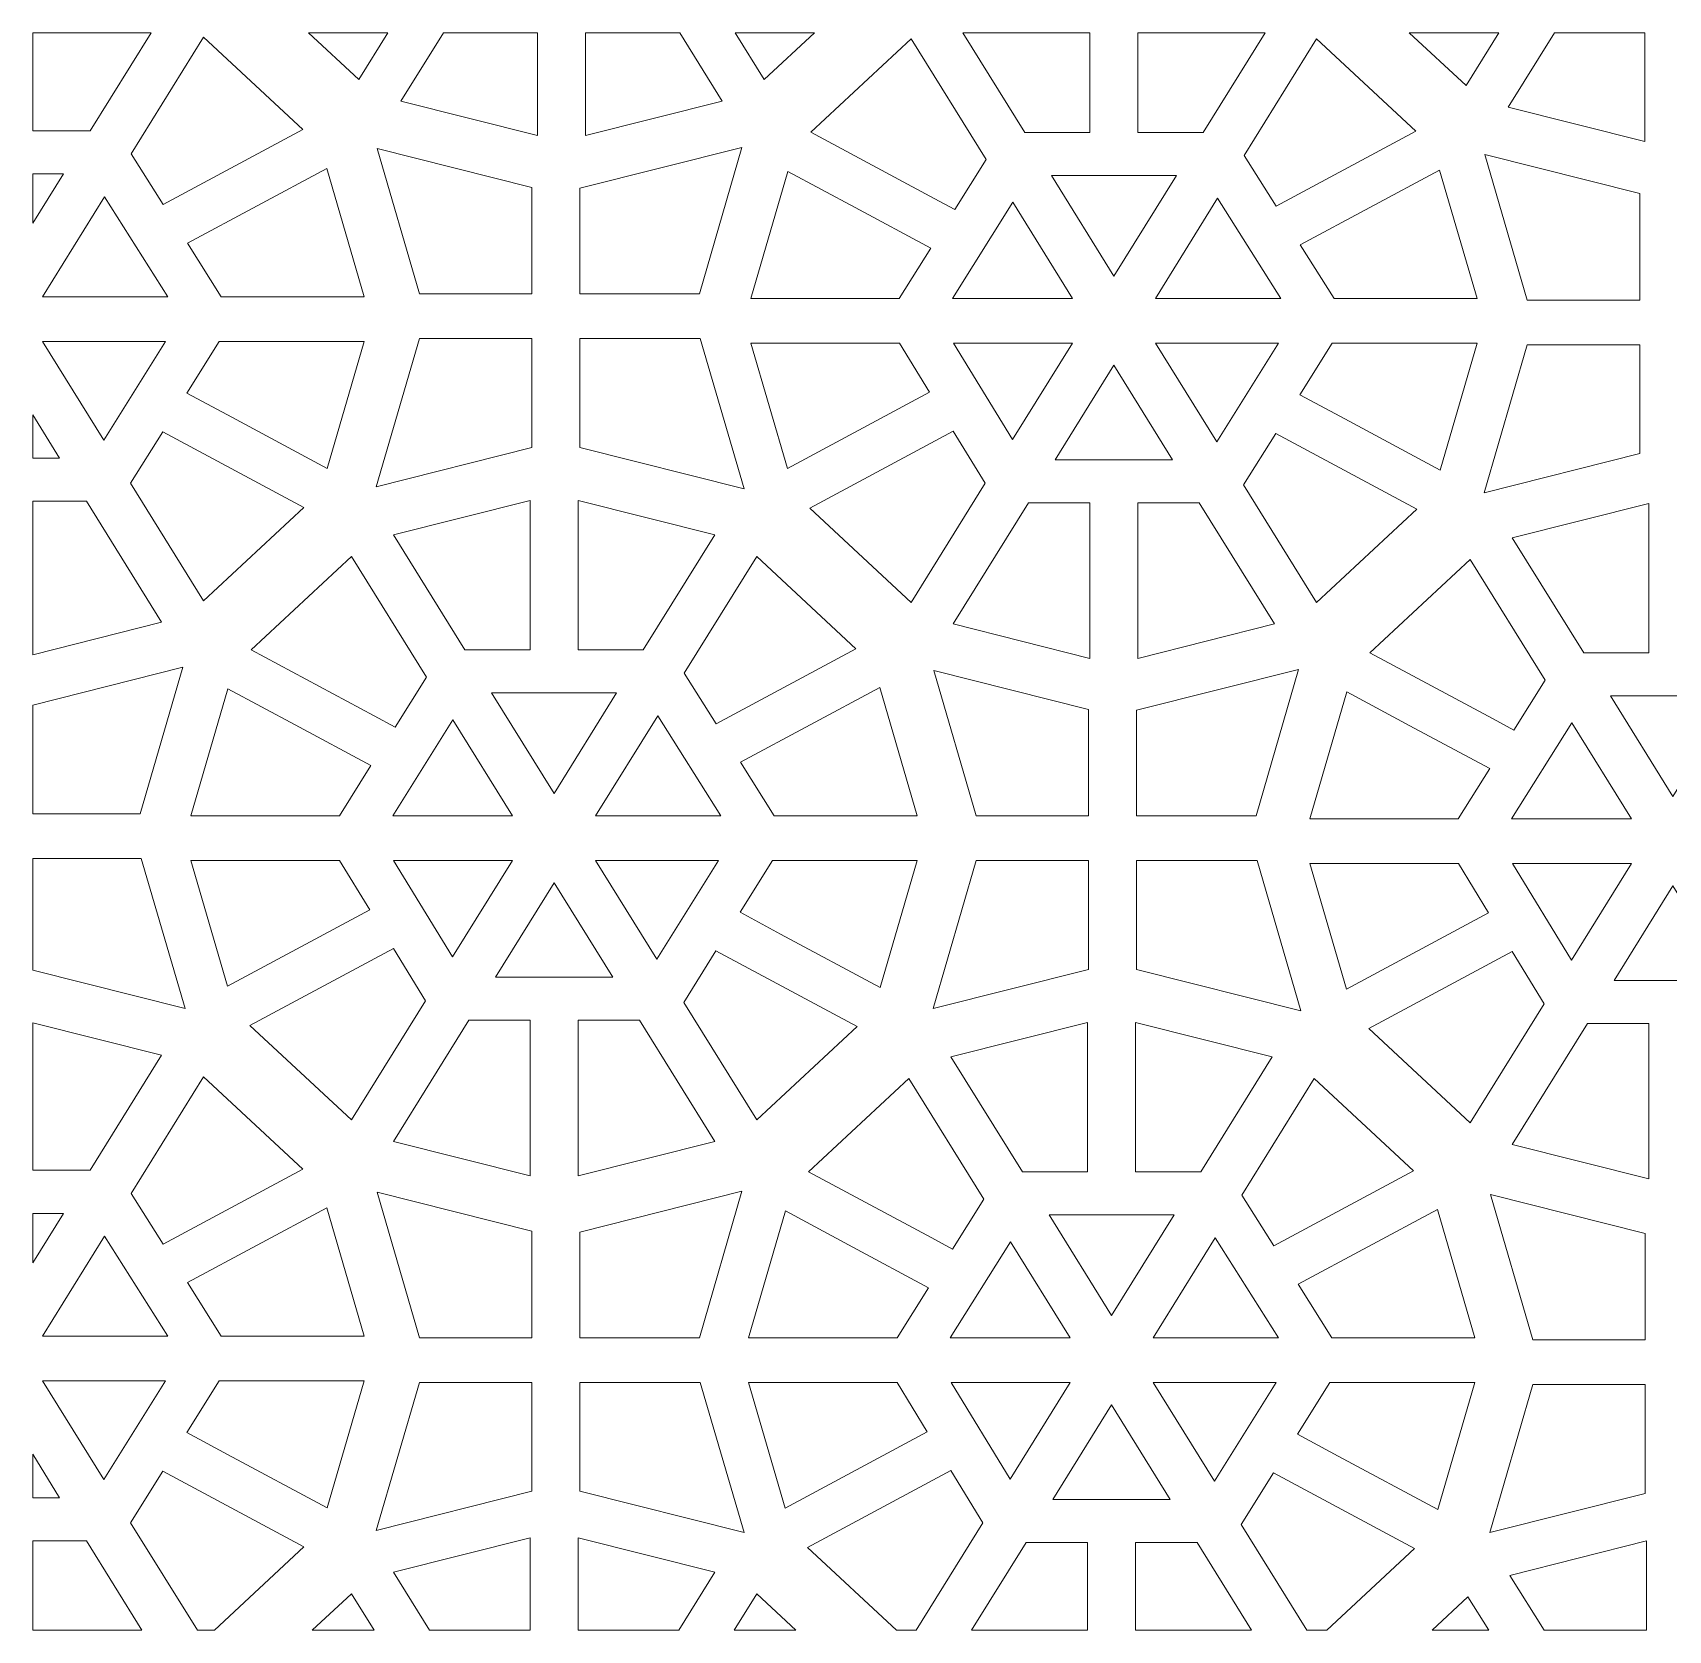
# Model space of a CAD drawing. Header units: millimetres. Extents: x -1200 to 1200, y -590 to 590.
# Drawn here: x -1200 to 8, y -590 to 590 of the extents above; entities that cross this region are included whole.
import ezdxf

# ---------------------------------------------------------------- set-up
doc = ezdxf.new("R2010")
doc.units = ezdxf.units.MM
doc.header["$MEASUREMENT"] = 0
doc.layers.add('Layer 1', color=7, linetype='Continuous')

msp = doc.modelspace()

# ---------------------------------------------------------------- linework, layer by layer
at = {"layer": 'Layer 1', "color": 250, "lineweight": 20}
for points, knots in [([(-1112.6295, 589.9734), (-1112.6295, 589.9734), (-1157.6166, 517.5175), (-1157.6166, 517.5175), (-1157.6166, 517.5175), (-1200.05, 517.5175), (-1200.05, 517.5175), (-1200.05, 517.5175), (-1200.05, 589.9734), (-1200.05, 589.9734), (-1200.05, 589.9734), (-1112.6295, 589.9734), (-1112.6295, 589.9734)], [0, 0, 0, 0, 0.25, 0.25, 0.25, 0.5, 0.5, 0.5, 0.75, 0.75, 0.75, 1, 1, 1, 1]), ([(-1073.8406, 586.5601), (-1073.8406, 586.5601), (-1000.5285, 518.3793), (-1000.5285, 518.3793), (-1000.5285, 518.3793), (-1103.753, 462.9655), (-1103.753, 462.9655), (-1103.753, 462.9655), (-1127.3458, 500.3867), (-1127.3458, 500.3867), (-1127.3458, 500.3867), (-1073.8406, 586.5601), (-1073.8406, 586.5601)], [0, 0, 0, 0, 0.25, 0.25, 0.25, 0.5, 0.5, 0.5, 0.75, 0.75, 0.75, 1, 1, 1, 1]), ([(-959.1499, 555.3451), (-959.1499, 555.3451), (-996.3745, 589.9734), (-996.3745, 589.9734), (-996.3745, 589.9734), (-937.6473, 589.9734), (-937.6473, 589.9734), (-937.6473, 589.9734), (-959.1499, 555.3451), (-959.1499, 555.3451)], [0, 0, 0, 0, 0.333333333, 0.333333333, 0.333333333, 0.666666667, 0.666666667, 0.666666667, 1, 1, 1, 1]), ([(-827.1926, 514.0767), (-827.1926, 514.0767), (-928.1068, 539.4581), (-928.1068, 539.4581), (-928.1068, 539.4581), (-896.7419, 589.9734), (-896.7419, 589.9734), (-896.7419, 589.9734), (-827.1926, 589.9734), (-827.1926, 589.9734), (-827.1926, 589.9734), (-827.1926, 514.0767), (-827.1926, 514.0767)], [0, 0, 0, 0, 0.25, 0.25, 0.25, 0.5, 0.5, 0.5, 0.75, 0.75, 0.75, 1, 1, 1, 1]), ([(-690.8547, 539.4642), (-690.8547, 539.4642), (-791.7657, 514.0767), (-791.7657, 514.0767), (-791.7657, 514.0767), (-791.7657, 589.9734), (-791.7657, 589.9734), (-791.7657, 589.9734), (-722.2164, 589.9734), (-722.2164, 589.9734), (-722.2164, 589.9734), (-690.8547, 539.4642), (-690.8547, 539.4642)], [0, 0, 0, 0, 0.25, 0.25, 0.25, 0.5, 0.5, 0.5, 0.75, 0.75, 0.75, 1, 1, 1, 1]), ([(-622.5969, 589.9734), (-622.5969, 589.9734), (-659.815, 555.3574), (-659.815, 555.3574), (-659.815, 555.3574), (-681.3077, 589.9734), (-681.3077, 589.9734), (-681.3077, 589.9734), (-622.5969, 589.9734), (-622.5969, 589.9734)], [0, 0, 0, 0, 0.333333333, 0.333333333, 0.333333333, 0.666666667, 0.666666667, 0.666666667, 1, 1, 1, 1]), ([(-625.2851, 516.3991), (-625.2851, 516.3991), (-551.1613, 585.3378), (-551.1613, 585.3378), (-551.1613, 585.3378), (-495.8387, 496.237), (-495.8387, 496.237), (-495.8387, 496.237), (-518.9483, 459.3138), (-518.9483, 459.3138), (-518.9483, 459.3138), (-534.2956, 467.5523), (-534.2956, 467.5523), (-534.2956, 467.5523), (-625.2851, 516.3991), (-625.2851, 516.3991)], [0, 0, 0, 0, 0.2, 0.2, 0.2, 0.4, 0.4, 0.4, 0.6, 0.6, 0.6, 0.8, 0.8, 0.8, 1, 1, 1, 1]), ([(-419.2106, 589.9734), (-419.2106, 589.9734), (-419.2106, 516.2952), (-419.2106, 516.2952), (-419.2106, 516.2952), (-467.3853, 516.2952), (-467.3853, 516.2952), (-467.3853, 516.2952), (-513.1315, 589.9734), (-513.1315, 589.9734), (-513.1315, 589.9734), (-419.2106, 589.9734), (-419.2106, 589.9734)], [0, 0, 0, 0, 0.25, 0.25, 0.25, 0.5, 0.5, 0.5, 0.75, 0.75, 0.75, 1, 1, 1, 1]), ([(-289.8627, 589.9734), (-289.8627, 589.9734), (-335.6089, 516.2952), (-335.6089, 516.2952), (-335.6089, 516.2952), (-383.7836, 516.2952), (-383.7836, 516.2952), (-383.7836, 516.2952), (-383.7836, 589.9734), (-383.7836, 589.9734), (-383.7836, 589.9734), (-289.8627, 589.9734), (-289.8627, 589.9734)], [0, 0, 0, 0, 0.25, 0.25, 0.25, 0.5, 0.5, 0.5, 0.75, 0.75, 0.75, 1, 1, 1, 1]), ([(-251.8329, 585.3378), (-251.8329, 585.3378), (-178.5208, 517.1569), (-178.5208, 517.1569), (-178.5208, 517.1569), (-281.7453, 461.7432), (-281.7453, 461.7432), (-281.7453, 461.7432), (-305.3382, 499.1644), (-305.3382, 499.1644), (-305.3382, 499.1644), (-251.8329, 585.3378), (-251.8329, 585.3378)], [0, 0, 0, 0, 0.25, 0.25, 0.25, 0.5, 0.5, 0.5, 0.75, 0.75, 0.75, 1, 1, 1, 1]), ([(-141.3718, 550.8959), (-141.3718, 550.8959), (-183.378, 589.9734), (-183.378, 589.9734), (-183.378, 589.9734), (-117.1085, 589.9734), (-117.1085, 589.9734), (-117.1085, 589.9734), (-141.3718, 550.8959), (-141.3718, 550.8959)], [0, 0, 0, 0, 0.333333333, 0.333333333, 0.333333333, 0.666666667, 0.666666667, 0.666666667, 1, 1, 1, 1]), ([(-9.4144, 509.6275), (-9.4144, 509.6275), (-110.3287, 535.0089), (-110.3287, 535.0089), (-110.3287, 535.0089), (-76.1999, 589.9734), (-76.1999, 589.9734), (-76.1999, 589.9734), (-9.4144, 589.9734), (-9.4144, 589.9734), (-9.4144, 589.9734), (-9.4144, 509.6275), (-9.4144, 509.6275)], [0, 0, 0, 0, 0.25, 0.25, 0.25, 0.5, 0.5, 0.5, 0.75, 0.75, 0.75, 1, 1, 1, 1]), ([(-831.3564, 396.9971), (-831.3564, 396.9971), (-831.3564, 475.6807), (-831.3564, 475.6807), (-831.3564, 475.6807), (-945.6922, 504.4357), (-945.6922, 504.4357), (-945.6922, 504.4357), (-914.4192, 396.9971), (-914.4192, 396.9971), (-914.4192, 396.9971), (-831.3564, 396.9971), (-831.3564, 396.9971)], [0, 0, 0, 0, 0.25, 0.25, 0.25, 0.5, 0.5, 0.5, 0.75, 0.75, 0.75, 1, 1, 1, 1]), ([(-707.694, 396.9971), (-707.694, 396.9971), (-676.2106, 505.1752), (-676.2106, 505.1752), (-676.2106, 505.1752), (-795.9294, 475.0634), (-795.9294, 475.0634), (-795.9294, 475.0634), (-795.9294, 396.9971), (-795.9294, 396.9971), (-795.9294, 396.9971), (-707.694, 396.9971), (-707.694, 396.9971)], [0, 0, 0, 0, 0.25, 0.25, 0.25, 0.5, 0.5, 0.5, 0.75, 0.75, 0.75, 1, 1, 1, 1]), ([(-13.1708, 392.4929), (-13.1708, 392.4929), (-13.1708, 471.1764), (-13.1708, 471.1764), (-13.1708, 471.1764), (-127.5066, 499.9314), (-127.5066, 499.9314), (-127.5066, 499.9314), (-96.2335, 392.4929), (-96.2335, 392.4929), (-96.2335, 392.4929), (-13.1708, 392.4929), (-13.1708, 392.4929)], [0, 0, 0, 0, 0.25, 0.25, 0.25, 0.5, 0.5, 0.5, 0.75, 0.75, 0.75, 1, 1, 1, 1]), ([(-1177.3445, 485.7465), (-1177.3445, 485.7465), (-1200.05, 485.7465), (-1200.05, 485.7465), (-1200.05, 485.7465), (-1200.05, 449.1778), (-1200.05, 449.1778), (-1200.05, 449.1778), (-1177.3445, 485.7465), (-1177.3445, 485.7465)], [0, 0, 0, 0, 0.333333333, 0.333333333, 0.333333333, 0.666666667, 0.666666667, 0.666666667, 1, 1, 1, 1]), ([(-982.9267, 489.7893), (-982.9267, 489.7893), (-955.3245, 394.9344), (-955.3245, 394.9344), (-955.3245, 394.9344), (-1060.8595, 394.9344), (-1060.8595, 394.9344), (-1060.8595, 394.9344), (-1085.8325, 434.5467), (-1085.8325, 434.5467), (-1085.8325, 434.5467), (-982.9267, 489.7893), (-982.9267, 489.7893)], [0, 0, 0, 0, 0.25, 0.25, 0.25, 0.5, 0.5, 0.5, 0.75, 0.75, 0.75, 1, 1, 1, 1]), ([(-669.6773, 393.7121), (-669.6773, 393.7121), (-642.3742, 487.5371), (-642.3742, 487.5371), (-642.3742, 487.5371), (-592.6943, 460.8662), (-592.6943, 460.8662), (-592.6943, 460.8662), (-536.767, 430.84), (-536.767, 430.84), (-536.767, 430.84), (-560.0016, 393.7121), (-560.0016, 393.7121), (-560.0016, 393.7121), (-669.6773, 393.7121), (-669.6773, 393.7121)], [0, 0, 0, 0, 0.2, 0.2, 0.2, 0.4, 0.4, 0.4, 0.6, 0.6, 0.6, 0.8, 0.8, 0.8, 1, 1, 1, 1]), ([(-355.3368, 484.5241), (-355.3368, 484.5241), (-447.6573, 484.5241), (-447.6573, 484.5241), (-447.6573, 484.5241), (-401.4971, 410.1829), (-401.4971, 410.1829), (-401.4971, 410.1829), (-355.3368, 484.5241), (-355.3368, 484.5241)], [0, 0, 0, 0, 0.333333333, 0.333333333, 0.333333333, 0.666666667, 0.666666667, 0.666666667, 1, 1, 1, 1]), ([(-160.919, 488.567), (-160.919, 488.567), (-133.3168, 393.7121), (-133.3168, 393.7121), (-133.3168, 393.7121), (-238.8518, 393.7121), (-238.8518, 393.7121), (-238.8518, 393.7121), (-263.8248, 433.3244), (-263.8248, 433.3244), (-263.8248, 433.3244), (-160.919, 488.567), (-160.919, 488.567)], [0, 0, 0, 0, 0.25, 0.25, 0.25, 0.5, 0.5, 0.5, 0.75, 0.75, 0.75, 1, 1, 1, 1]), ([(-1100.3023, 394.9344), (-1100.3023, 394.9344), (-1146.9162, 468.8693), (-1146.9162, 468.8693), (-1146.9162, 468.8693), (-1192.8232, 394.9344), (-1192.8232, 394.9344), (-1192.8232, 394.9344), (-1100.3023, 394.9344), (-1100.3023, 394.9344)], [0, 0, 0, 0, 0.333333333, 0.333333333, 0.333333333, 0.666666667, 0.666666667, 0.666666667, 1, 1, 1, 1]), ([(-476.2684, 464.7196), (-476.2684, 464.7196), (-520.7099, 393.7121), (-520.7099, 393.7121), (-520.7099, 393.7121), (-432.1785, 393.7121), (-432.1785, 393.7121), (-432.1785, 393.7121), (-476.2684, 464.7196), (-476.2684, 464.7196)], [0, 0, 0, 0, 0.333333333, 0.333333333, 0.333333333, 0.666666667, 0.666666667, 0.666666667, 1, 1, 1, 1]), ([(-278.2947, 393.7121), (-278.2947, 393.7121), (-324.9085, 467.647), (-324.9085, 467.647), (-324.9085, 467.647), (-370.8157, 393.7121), (-370.8157, 393.7121), (-370.8157, 393.7121), (-278.2947, 393.7121), (-278.2947, 393.7121)], [0, 0, 0, 0, 0.333333333, 0.333333333, 0.333333333, 0.666666667, 0.666666667, 0.666666667, 1, 1, 1, 1]), ([(-946.2575, 254.6705), (-946.2575, 254.6705), (-831.3564, 283.5753), (-831.3564, 283.5753), (-831.3564, 283.5753), (-831.3564, 364.0557), (-831.3564, 364.0557), (-831.3564, 364.0557), (-914.4225, 364.0557), (-914.4225, 364.0557), (-914.4225, 364.0557), (-946.2575, 254.6705), (-946.2575, 254.6705)], [0, 0, 0, 0, 0.25, 0.25, 0.25, 0.5, 0.5, 0.5, 0.75, 0.75, 0.75, 1, 1, 1, 1]), ([(-795.9294, 283.5753), (-795.9294, 283.5753), (-674.6561, 253.0663), (-674.6561, 253.0663), (-674.6561, 253.0663), (-706.9578, 364.0557), (-706.9578, 364.0557), (-706.9578, 364.0557), (-795.9294, 364.0557), (-795.9294, 364.0557), (-795.9294, 364.0557), (-795.9294, 283.5753), (-795.9294, 283.5753)], [0, 0, 0, 0, 0.25, 0.25, 0.25, 0.5, 0.5, 0.5, 0.75, 0.75, 0.75, 1, 1, 1, 1]), ([(-1147.5405, 289.0666), (-1147.5405, 289.0666), (-1102.0442, 361.993), (-1102.0442, 361.993), (-1102.0442, 361.993), (-1192.8232, 361.993), (-1192.8232, 361.993), (-1192.8232, 361.993), (-1147.5405, 289.0666), (-1147.5405, 289.0666)], [0, 0, 0, 0, 0.333333333, 0.333333333, 0.333333333, 0.666666667, 0.666666667, 0.666666667, 1, 1, 1, 1]), ([(-955.3278, 361.993), (-955.3278, 361.993), (-982.6276, 268.168), (-982.6276, 268.168), (-982.6276, 268.168), (-1056.1633, 307.6457), (-1056.1633, 307.6457), (-1056.1633, 307.6457), (-1086.1644, 323.7528), (-1086.1644, 323.7528), (-1086.1644, 323.7528), (-1062.3055, 361.993), (-1062.3055, 361.993), (-1062.3055, 361.993), (-955.3278, 361.993), (-955.3278, 361.993)], [0, 0, 0, 0, 0.2, 0.2, 0.2, 0.4, 0.4, 0.4, 0.6, 0.6, 0.6, 0.8, 0.8, 0.8, 1, 1, 1, 1]), ([(-642.6733, 267.9785), (-642.6733, 267.9785), (-669.6741, 360.7707), (-669.6741, 360.7707), (-669.6741, 360.7707), (-559.9556, 360.7707), (-559.9556, 360.7707), (-559.9556, 360.7707), (-537.6609, 324.3548), (-537.6609, 324.3548), (-537.6609, 324.3548), (-642.6733, 267.9785), (-642.6733, 267.9785)], [0, 0, 0, 0, 0.25, 0.25, 0.25, 0.5, 0.5, 0.5, 0.75, 0.75, 0.75, 1, 1, 1, 1]), ([(-520.0756, 360.7707), (-520.0756, 360.7707), (-476.4393, 289.4882), (-476.4393, 289.4882), (-476.4393, 289.4882), (-432.1785, 360.7707), (-432.1785, 360.7707), (-432.1785, 360.7707), (-520.0756, 360.7707), (-520.0756, 360.7707)], [0, 0, 0, 0, 0.333333333, 0.333333333, 0.333333333, 0.666666667, 0.666666667, 0.666666667, 1, 1, 1, 1]), ([(-325.5329, 287.8443), (-325.5329, 287.8443), (-280.0365, 360.7707), (-280.0365, 360.7707), (-280.0365, 360.7707), (-370.8157, 360.7707), (-370.8157, 360.7707), (-370.8157, 360.7707), (-325.5329, 287.8443), (-325.5329, 287.8443)], [0, 0, 0, 0, 0.333333333, 0.333333333, 0.333333333, 0.666666667, 0.666666667, 0.666666667, 1, 1, 1, 1]), ([(-133.3201, 360.7707), (-133.3201, 360.7707), (-160.6199, 266.9457), (-160.6199, 266.9457), (-160.6199, 266.9457), (-234.1555, 306.4234), (-234.1555, 306.4234), (-234.1555, 306.4234), (-264.1567, 322.5305), (-264.1567, 322.5305), (-264.1567, 322.5305), (-240.2978, 360.7707), (-240.2978, 360.7707), (-240.2978, 360.7707), (-133.3201, 360.7707), (-133.3201, 360.7707)], [0, 0, 0, 0, 0.2, 0.2, 0.2, 0.4, 0.4, 0.4, 0.6, 0.6, 0.6, 0.8, 0.8, 0.8, 1, 1, 1, 1]), ([(-128.0718, 250.1663), (-128.0718, 250.1663), (-13.1708, 279.071), (-13.1708, 279.071), (-13.1708, 279.071), (-13.1708, 359.5514), (-13.1708, 359.5514), (-13.1708, 359.5514), (-96.2368, 359.5514), (-96.2368, 359.5514), (-96.2368, 359.5514), (-128.0718, 250.1663), (-128.0718, 250.1663)], [0, 0, 0, 0, 0.25, 0.25, 0.25, 0.5, 0.5, 0.5, 0.75, 0.75, 0.75, 1, 1, 1, 1]), ([(-444.8442, 274.4874), (-444.8442, 274.4874), (-358.15, 274.4874), (-358.15, 274.4874), (-358.15, 274.4874), (-401.4971, 344.3), (-401.4971, 344.3), (-401.4971, 344.3), (-444.8442, 274.4874), (-444.8442, 274.4874)], [0, 0, 0, 0, 0.333333333, 0.333333333, 0.333333333, 0.666666667, 0.666666667, 0.666666667, 1, 1, 1, 1]), ([(-1200.05, 275.7097), (-1200.05, 275.7097), (-1180.1577, 275.7097), (-1180.1577, 275.7097), (-1180.1577, 275.7097), (-1200.05, 307.7466), (-1200.05, 307.7466), (-1200.05, 307.7466), (-1200.05, 275.7097), (-1200.05, 275.7097)], [0, 0, 0, 0, 0.333333333, 0.333333333, 0.333333333, 0.666666667, 0.666666667, 0.666666667, 1, 1, 1, 1]), ([(-999.7167, 239.306), (-999.7167, 239.306), (-1073.8406, 170.3674), (-1073.8406, 170.3674), (-1073.8406, 170.3674), (-1127.7204, 257.1396), (-1127.7204, 257.1396), (-1127.7204, 257.1396), (-1103.9404, 295.2576), (-1103.9404, 295.2576), (-1103.9404, 295.2576), (-999.7167, 239.306), (-999.7167, 239.306)], [0, 0, 0, 0, 0.25, 0.25, 0.25, 0.5, 0.5, 0.5, 0.75, 0.75, 0.75, 1, 1, 1, 1]), ([(-551.1678, 169.1328), (-551.1678, 169.1328), (-626.1001, 238.8385), (-626.1001, 238.8385), (-626.1001, 238.8385), (-520.1348, 295.7251), (-520.1348, 295.7251), (-520.1348, 295.7251), (-496.519, 257.1457), (-496.519, 257.1457), (-496.519, 257.1457), (-551.1678, 169.1328), (-551.1678, 169.1328)], [0, 0, 0, 0, 0.25, 0.25, 0.25, 0.5, 0.5, 0.5, 0.75, 0.75, 0.75, 1, 1, 1, 1]), ([(-177.709, 238.0837), (-177.709, 238.0837), (-251.8329, 169.1451), (-251.8329, 169.1451), (-251.8329, 169.1451), (-305.7127, 255.9173), (-305.7127, 255.9173), (-305.7127, 255.9173), (-281.9327, 294.0353), (-281.9327, 294.0353), (-281.9327, 294.0353), (-177.709, 238.0837), (-177.709, 238.0837)], [0, 0, 0, 0, 0.25, 0.25, 0.25, 0.5, 0.5, 0.5, 0.75, 0.75, 0.75, 1, 1, 1, 1]), ([(-1104.8803, 154.4742), (-1104.8803, 154.4742), (-1200.05, 130.5321), (-1200.05, 130.5321), (-1200.05, 130.5321), (-1200.05, 243.9386), (-1200.05, 243.9386), (-1200.05, 243.9386), (-1160.4296, 243.9386), (-1160.4296, 243.9386), (-1160.4296, 243.9386), (-1104.8803, 154.4742), (-1104.8803, 154.4742)], [0, 0, 0, 0, 0.25, 0.25, 0.25, 0.5, 0.5, 0.5, 0.75, 0.75, 0.75, 1, 1, 1, 1]), ([(-933.5984, 219.0339), (-933.5984, 219.0339), (-832.6874, 244.4245), (-832.6874, 244.4245), (-832.6874, 244.4245), (-832.6874, 134.0982), (-832.6874, 134.0982), (-832.6874, 134.0982), (-880.8621, 134.0982), (-880.8621, 134.0982), (-880.8621, 134.0982), (-933.5984, 219.0339), (-933.5984, 219.0339)], [0, 0, 0, 0, 0.25, 0.25, 0.25, 0.5, 0.5, 0.5, 0.75, 0.75, 0.75, 1, 1, 1, 1]), ([(-797.2604, 244.4245), (-797.2604, 244.4245), (-696.3494, 219.0339), (-696.3494, 219.0339), (-696.3494, 219.0339), (-749.0857, 134.0982), (-749.0857, 134.0982), (-749.0857, 134.0982), (-797.2604, 134.0982), (-797.2604, 134.0982), (-797.2604, 134.0982), (-797.2604, 244.4245), (-797.2604, 244.4245)], [0, 0, 0, 0, 0.25, 0.25, 0.25, 0.5, 0.5, 0.5, 0.75, 0.75, 0.75, 1, 1, 1, 1]), ([(-419.2106, 127.8643), (-419.2106, 127.8643), (-520.1249, 153.2457), (-520.1249, 153.2457), (-520.1249, 153.2457), (-464.5723, 242.7163), (-464.5723, 242.7163), (-464.5723, 242.7163), (-419.2106, 242.7163), (-419.2106, 242.7163), (-419.2106, 242.7163), (-419.2106, 127.8643), (-419.2106, 127.8643)], [0, 0, 0, 0, 0.25, 0.25, 0.25, 0.5, 0.5, 0.5, 0.75, 0.75, 0.75, 1, 1, 1, 1]), ([(-282.8726, 153.2519), (-282.8726, 153.2519), (-383.7836, 127.8643), (-383.7836, 127.8643), (-383.7836, 127.8643), (-383.7836, 242.7163), (-383.7836, 242.7163), (-383.7836, 242.7163), (-338.4219, 242.7163), (-338.4219, 242.7163), (-338.4219, 242.7163), (-282.8726, 153.2519), (-282.8726, 153.2519)], [0, 0, 0, 0, 0.25, 0.25, 0.25, 0.5, 0.5, 0.5, 0.75, 0.75, 0.75, 1, 1, 1, 1]), ([(-107.2527, 216.7818), (-107.2527, 216.7818), (-6.3417, 242.1724), (-6.3417, 242.1724), (-6.3417, 242.1724), (-6.3417, 131.8461), (-6.3417, 131.8461), (-6.3417, 131.8461), (-54.5165, 131.8461), (-54.5165, 131.8461), (-54.5165, 131.8461), (-107.2527, 216.7818), (-107.2527, 216.7818)], [0, 0, 0, 0, 0.25, 0.25, 0.25, 0.5, 0.5, 0.5, 0.75, 0.75, 0.75, 1, 1, 1, 1]), ([(-1038.7619, 134.202), (-1038.7619, 134.202), (-964.6381, 203.1408), (-964.6381, 203.1408), (-964.6381, 203.1408), (-909.3155, 114.0399), (-909.3155, 114.0399), (-909.3155, 114.0399), (-932.4252, 77.1168), (-932.4252, 77.1168), (-932.4252, 77.1168), (-947.7725, 85.3552), (-947.7725, 85.3552), (-947.7725, 85.3552), (-1038.7619, 134.202), (-1038.7619, 134.202)], [0, 0, 0, 0, 0.2, 0.2, 0.2, 0.4, 0.4, 0.4, 0.6, 0.6, 0.6, 0.8, 0.8, 0.8, 1, 1, 1, 1]), ([(-665.3097, 203.1408), (-665.3097, 203.1408), (-591.9976, 134.9599), (-591.9976, 134.9599), (-591.9976, 134.9599), (-695.2222, 79.5462), (-695.2222, 79.5462), (-695.2222, 79.5462), (-718.815, 116.9674), (-718.815, 116.9674), (-718.815, 116.9674), (-665.3097, 203.1408), (-665.3097, 203.1408)], [0, 0, 0, 0, 0.25, 0.25, 0.25, 0.5, 0.5, 0.5, 0.75, 0.75, 0.75, 1, 1, 1, 1]), ([(-212.4162, 131.95), (-212.4162, 131.95), (-138.2924, 200.8886), (-138.2924, 200.8886), (-138.2924, 200.8886), (-82.9698, 111.7878), (-82.9698, 111.7878), (-82.9698, 111.7878), (-106.0795, 74.8647), (-106.0795, 74.8647), (-106.0795, 74.8647), (-121.4268, 83.1031), (-121.4268, 83.1031), (-121.4268, 83.1031), (-212.4162, 131.95), (-212.4162, 131.95)], [0, 0, 0, 0, 0.2, 0.2, 0.2, 0.4, 0.4, 0.4, 0.6, 0.6, 0.6, 0.8, 0.8, 0.8, 1, 1, 1, 1]), ([(-1120.5627, 13.0949), (-1120.5627, 13.0949), (-1089.0794, 121.273), (-1089.0794, 121.273), (-1089.0794, 121.273), (-1200.05, 93.3614), (-1200.05, 93.3614), (-1200.05, 93.3614), (-1200.05, 13.0949), (-1200.05, 13.0949), (-1200.05, 13.0949), (-1120.5627, 13.0949), (-1120.5627, 13.0949)], [0, 0, 0, 0, 0.25, 0.25, 0.25, 0.5, 0.5, 0.5, 0.75, 0.75, 0.75, 1, 1, 1, 1]), ([(-420.1866, 11.5151), (-420.1866, 11.5151), (-420.1866, 90.1987), (-420.1866, 90.1987), (-420.1866, 90.1987), (-534.5224, 118.9536), (-534.5224, 118.9536), (-534.5224, 118.9536), (-503.2494, 11.5151), (-503.2494, 11.5151), (-503.2494, 11.5151), (-420.1866, 11.5151), (-420.1866, 11.5151)], [0, 0, 0, 0, 0.25, 0.25, 0.25, 0.5, 0.5, 0.5, 0.75, 0.75, 0.75, 1, 1, 1, 1]), ([(-296.5242, 11.5151), (-296.5242, 11.5151), (-265.0408, 119.6932), (-265.0408, 119.6932), (-265.0408, 119.6932), (-384.7596, 89.5814), (-384.7596, 89.5814), (-384.7596, 89.5814), (-384.7596, 11.5151), (-384.7596, 11.5151), (-384.7596, 11.5151), (-296.5242, 11.5151), (-296.5242, 11.5151)], [0, 0, 0, 0, 0.25, 0.25, 0.25, 0.5, 0.5, 0.5, 0.75, 0.75, 0.75, 1, 1, 1, 1]), ([(-1083.1541, 11.5151), (-1083.1541, 11.5151), (-1055.8511, 105.3401), (-1055.8511, 105.3401), (-1055.8511, 105.3401), (-1006.1712, 78.6692), (-1006.1712, 78.6692), (-1006.1712, 78.6692), (-950.2439, 48.643), (-950.2439, 48.643), (-950.2439, 48.643), (-973.4784, 11.5151), (-973.4784, 11.5151), (-973.4784, 11.5151), (-1083.1541, 11.5151), (-1083.1541, 11.5151)], [0, 0, 0, 0, 0.2, 0.2, 0.2, 0.4, 0.4, 0.4, 0.6, 0.6, 0.6, 0.8, 0.8, 0.8, 1, 1, 1, 1]), ([(-768.8137, 102.3271), (-768.8137, 102.3271), (-861.1342, 102.3271), (-861.1342, 102.3271), (-861.1342, 102.3271), (-814.9739, 27.9859), (-814.9739, 27.9859), (-814.9739, 27.9859), (-768.8137, 102.3271), (-768.8137, 102.3271)], [0, 0, 0, 0, 0.333333333, 0.333333333, 0.333333333, 0.666666667, 0.666666667, 0.666666667, 1, 1, 1, 1]), ([(-574.3958, 106.37), (-574.3958, 106.37), (-546.7937, 11.5151), (-546.7937, 11.5151), (-546.7937, 11.5151), (-652.3286, 11.5151), (-652.3286, 11.5151), (-652.3286, 11.5151), (-677.3016, 51.1273), (-677.3016, 51.1273), (-677.3016, 51.1273), (-574.3958, 106.37), (-574.3958, 106.37)], [0, 0, 0, 0, 0.25, 0.25, 0.25, 0.5, 0.5, 0.5, 0.75, 0.75, 0.75, 1, 1, 1, 1]), ([(-256.8084, 9.263), (-256.8084, 9.263), (-229.5054, 103.088), (-229.5054, 103.088), (-229.5054, 103.088), (-179.8255, 76.417), (-179.8255, 76.417), (-179.8255, 76.417), (-123.8982, 46.3909), (-123.8982, 46.3909), (-123.8982, 46.3909), (-147.1327, 9.263), (-147.1327, 9.263), (-147.1327, 9.263), (-256.8084, 9.263), (-256.8084, 9.263)], [0, 0, 0, 0, 0.2, 0.2, 0.2, 0.4, 0.4, 0.4, 0.6, 0.6, 0.6, 0.8, 0.8, 0.8, 1, 1, 1, 1]), ([(57.532, 100.075), (57.532, 100.075), (-34.7885, 100.075), (-34.7885, 100.075), (-34.7885, 100.075), (11.3718, 25.7337), (11.3718, 25.7337), (11.3718, 25.7337), (57.532, 100.075), (57.532, 100.075)], [0, 0, 0, 0, 0.333333333, 0.333333333, 0.333333333, 0.666666667, 0.666666667, 0.666666667, 1, 1, 1, 1]), ([(-691.7715, 11.5151), (-691.7715, 11.5151), (-738.3853, 85.45), (-738.3853, 85.45), (-738.3853, 85.45), (-784.2925, 11.5151), (-784.2925, 11.5151), (-784.2925, 11.5151), (-691.7715, 11.5151), (-691.7715, 11.5151)], [0, 0, 0, 0, 0.333333333, 0.333333333, 0.333333333, 0.666666667, 0.666666667, 0.666666667, 1, 1, 1, 1]), ([(-889.7452, 82.5225), (-889.7452, 82.5225), (-934.1867, 11.5151), (-934.1867, 11.5151), (-934.1867, 11.5151), (-845.6553, 11.5151), (-845.6553, 11.5151), (-845.6553, 11.5151), (-889.7452, 82.5225), (-889.7452, 82.5225)], [0, 0, 0, 0, 0.333333333, 0.333333333, 0.333333333, 0.666666667, 0.666666667, 0.666666667, 1, 1, 1, 1]), ([(-63.3995, 80.2704), (-63.3995, 80.2704), (-107.841, 9.263), (-107.841, 9.263), (-107.841, 9.263), (-19.3097, 9.263), (-19.3097, 9.263), (-19.3097, 9.263), (-63.3995, 80.2704), (-63.3995, 80.2704)], [0, 0, 0, 0, 0.333333333, 0.333333333, 0.333333333, 0.666666667, 0.666666667, 0.666666667, 1, 1, 1, 1]), ([(-1200.05, -102.527), (-1200.05, -102.527), (-1087.525, -130.8359), (-1087.525, -130.8359), (-1087.525, -130.8359), (-1119.8266, -19.8465), (-1119.8266, -19.8465), (-1119.8266, -19.8465), (-1200.05, -19.8465), (-1200.05, -19.8465), (-1200.05, -19.8465), (-1200.05, -102.527), (-1200.05, -102.527)], [0, 0, 0, 0, 0.25, 0.25, 0.25, 0.5, 0.5, 0.5, 0.75, 0.75, 0.75, 1, 1, 1, 1]), ([(-1056.1501, -114.2185), (-1056.1501, -114.2185), (-1083.1509, -21.4263), (-1083.1509, -21.4263), (-1083.1509, -21.4263), (-973.4324, -21.4263), (-973.4324, -21.4263), (-973.4324, -21.4263), (-951.1377, -57.8422), (-951.1377, -57.8422), (-951.1377, -57.8422), (-1056.1501, -114.2185), (-1056.1501, -114.2185)], [0, 0, 0, 0, 0.25, 0.25, 0.25, 0.5, 0.5, 0.5, 0.75, 0.75, 0.75, 1, 1, 1, 1]), ([(-933.5524, -21.4263), (-933.5524, -21.4263), (-889.9161, -92.7088), (-889.9161, -92.7088), (-889.9161, -92.7088), (-845.6553, -21.4263), (-845.6553, -21.4263), (-845.6553, -21.4263), (-933.5524, -21.4263), (-933.5524, -21.4263)], [0, 0, 0, 0, 0.333333333, 0.333333333, 0.333333333, 0.666666667, 0.666666667, 0.666666667, 1, 1, 1, 1]), ([(-739.0097, -94.3528), (-739.0097, -94.3528), (-693.5133, -21.4263), (-693.5133, -21.4263), (-693.5133, -21.4263), (-784.2925, -21.4263), (-784.2925, -21.4263), (-784.2925, -21.4263), (-739.0097, -94.3528), (-739.0097, -94.3528)], [0, 0, 0, 0, 0.333333333, 0.333333333, 0.333333333, 0.666666667, 0.666666667, 0.666666667, 1, 1, 1, 1]), ([(-546.7969, -21.4263), (-546.7969, -21.4263), (-574.0968, -115.2513), (-574.0968, -115.2513), (-574.0968, -115.2513), (-647.6323, -75.7736), (-647.6323, -75.7736), (-647.6323, -75.7736), (-677.6336, -59.6665), (-677.6336, -59.6665), (-677.6336, -59.6665), (-653.7746, -21.4263), (-653.7746, -21.4263), (-653.7746, -21.4263), (-546.7969, -21.4263), (-546.7969, -21.4263)], [0, 0, 0, 0, 0.2, 0.2, 0.2, 0.4, 0.4, 0.4, 0.6, 0.6, 0.6, 0.8, 0.8, 0.8, 1, 1, 1, 1]), ([(-535.0877, -130.8115), (-535.0877, -130.8115), (-420.1866, -101.9067), (-420.1866, -101.9067), (-420.1866, -101.9067), (-420.1866, -21.4263), (-420.1866, -21.4263), (-420.1866, -21.4263), (-503.2527, -21.4263), (-503.2527, -21.4263), (-503.2527, -21.4263), (-535.0877, -130.8115), (-535.0877, -130.8115)], [0, 0, 0, 0, 0.25, 0.25, 0.25, 0.5, 0.5, 0.5, 0.75, 0.75, 0.75, 1, 1, 1, 1]), ([(-384.7596, -101.9067), (-384.7596, -101.9067), (-263.4863, -132.4157), (-263.4863, -132.4157), (-263.4863, -132.4157), (-295.7879, -21.4263), (-295.7879, -21.4263), (-295.7879, -21.4263), (-384.7596, -21.4263), (-384.7596, -21.4263), (-384.7596, -21.4263), (-384.7596, -101.9067), (-384.7596, -101.9067)], [0, 0, 0, 0, 0.25, 0.25, 0.25, 0.5, 0.5, 0.5, 0.75, 0.75, 0.75, 1, 1, 1, 1]), ([(-229.8044, -116.4706), (-229.8044, -116.4706), (-256.8052, -23.6785), (-256.8052, -23.6785), (-256.8052, -23.6785), (-147.0867, -23.6785), (-147.0867, -23.6785), (-147.0867, -23.6785), (-124.792, -60.0943), (-124.792, -60.0943), (-124.792, -60.0943), (-229.8044, -116.4706), (-229.8044, -116.4706)], [0, 0, 0, 0, 0.25, 0.25, 0.25, 0.5, 0.5, 0.5, 0.75, 0.75, 0.75, 1, 1, 1, 1]), ([(-107.2067, -23.6785), (-107.2067, -23.6785), (-63.5704, -94.9609), (-63.5704, -94.9609), (-63.5704, -94.9609), (-19.3097, -23.6785), (-19.3097, -23.6785), (-19.3097, -23.6785), (-107.2067, -23.6785), (-107.2067, -23.6785)], [0, 0, 0, 0, 0.333333333, 0.333333333, 0.333333333, 0.666666667, 0.666666667, 0.666666667, 1, 1, 1, 1]), ([(-858.321, -107.7096), (-858.321, -107.7096), (-771.6268, -107.7096), (-771.6268, -107.7096), (-771.6268, -107.7096), (-814.9739, -37.897), (-814.9739, -37.897), (-814.9739, -37.897), (-858.321, -107.7096), (-858.321, -107.7096)], [0, 0, 0, 0, 0.333333333, 0.333333333, 0.333333333, 0.666666667, 0.666666667, 0.666666667, 1, 1, 1, 1]), ([(-31.9753, -109.9618), (-31.9753, -109.9618), (54.7189, -109.9618), (54.7189, -109.9618), (54.7189, -109.9618), (11.3718, -40.1492), (11.3718, -40.1492), (11.3718, -40.1492), (-31.9753, -109.9618), (-31.9753, -109.9618)], [0, 0, 0, 0, 0.333333333, 0.333333333, 0.333333333, 0.666666667, 0.666666667, 0.666666667, 1, 1, 1, 1]), ([(-964.6446, -213.0642), (-964.6446, -213.0642), (-1039.5769, -143.3585), (-1039.5769, -143.3585), (-1039.5769, -143.3585), (-933.6116, -86.4719), (-933.6116, -86.4719), (-933.6116, -86.4719), (-909.9958, -125.0513), (-909.9958, -125.0513), (-909.9958, -125.0513), (-964.6446, -213.0642), (-964.6446, -213.0642)], [0, 0, 0, 0, 0.25, 0.25, 0.25, 0.5, 0.5, 0.5, 0.75, 0.75, 0.75, 1, 1, 1, 1]), ([(-591.1859, -144.1133), (-591.1859, -144.1133), (-665.3097, -213.052), (-665.3097, -213.052), (-665.3097, -213.052), (-719.1897, -126.2797), (-719.1897, -126.2797), (-719.1897, -126.2797), (-695.4095, -88.1618), (-695.4095, -88.1618), (-695.4095, -88.1618), (-591.1859, -144.1133), (-591.1859, -144.1133)], [0, 0, 0, 0, 0.25, 0.25, 0.25, 0.5, 0.5, 0.5, 0.75, 0.75, 0.75, 1, 1, 1, 1]), ([(-138.2989, -215.3163), (-138.2989, -215.3163), (-213.2313, -145.6106), (-213.2313, -145.6106), (-213.2313, -145.6106), (-107.2659, -88.724), (-107.2659, -88.724), (-107.2659, -88.724), (-83.6501, -127.3034), (-83.6501, -127.3034), (-83.6501, -127.3034), (-138.2989, -215.3163), (-138.2989, -215.3163)], [0, 0, 0, 0, 0.25, 0.25, 0.25, 0.5, 0.5, 0.5, 0.75, 0.75, 0.75, 1, 1, 1, 1]), ([(-1200.05, -141.4059), (-1200.05, -141.4059), (-1104.8803, -165.351), (-1104.8803, -165.351), (-1104.8803, -165.351), (-1157.6166, -250.2868), (-1157.6166, -250.2868), (-1157.6166, -250.2868), (-1200.05, -250.2868), (-1200.05, -250.2868), (-1200.05, -250.2868), (-1200.05, -141.4059), (-1200.05, -141.4059)], [0, 0, 0, 0, 0.25, 0.25, 0.25, 0.5, 0.5, 0.5, 0.75, 0.75, 0.75, 1, 1, 1, 1]), ([(-832.6874, -254.3327), (-832.6874, -254.3327), (-933.6017, -228.9513), (-933.6017, -228.9513), (-933.6017, -228.9513), (-878.0491, -139.4807), (-878.0491, -139.4807), (-878.0491, -139.4807), (-832.6874, -139.4807), (-832.6874, -139.4807), (-832.6874, -139.4807), (-832.6874, -254.3327), (-832.6874, -254.3327)], [0, 0, 0, 0, 0.25, 0.25, 0.25, 0.5, 0.5, 0.5, 0.75, 0.75, 0.75, 1, 1, 1, 1]), ([(-696.3494, -228.9451), (-696.3494, -228.9451), (-797.2604, -254.3327), (-797.2604, -254.3327), (-797.2604, -254.3327), (-797.2604, -139.4807), (-797.2604, -139.4807), (-797.2604, -139.4807), (-751.8987, -139.4807), (-751.8987, -139.4807), (-751.8987, -139.4807), (-696.3494, -228.9451), (-696.3494, -228.9451)], [0, 0, 0, 0, 0.25, 0.25, 0.25, 0.5, 0.5, 0.5, 0.75, 0.75, 0.75, 1, 1, 1, 1]), ([(-521.8207, -166.5734), (-521.8207, -166.5734), (-420.9096, -141.1828), (-420.9096, -141.1828), (-420.9096, -141.1828), (-420.9096, -251.5091), (-420.9096, -251.5091), (-420.9096, -251.5091), (-469.0844, -251.5091), (-469.0844, -251.5091), (-469.0844, -251.5091), (-521.8207, -166.5734), (-521.8207, -166.5734)], [0, 0, 0, 0, 0.25, 0.25, 0.25, 0.5, 0.5, 0.5, 0.75, 0.75, 0.75, 1, 1, 1, 1]), ([(-385.4827, -141.1828), (-385.4827, -141.1828), (-284.5716, -166.5734), (-284.5716, -166.5734), (-284.5716, -166.5734), (-337.3078, -251.5091), (-337.3078, -251.5091), (-337.3078, -251.5091), (-385.4827, -251.5091), (-385.4827, -251.5091), (-385.4827, -251.5091), (-385.4827, -141.1828), (-385.4827, -141.1828)], [0, 0, 0, 0, 0.25, 0.25, 0.25, 0.5, 0.5, 0.5, 0.75, 0.75, 0.75, 1, 1, 1, 1]), ([(-6.3417, -256.5848), (-6.3417, -256.5848), (-107.256, -231.2033), (-107.256, -231.2033), (-107.256, -231.2033), (-51.7034, -141.7328), (-51.7034, -141.7328), (-51.7034, -141.7328), (-6.3417, -141.7328), (-6.3417, -141.7328), (-6.3417, -141.7328), (-6.3417, -256.5848), (-6.3417, -256.5848)], [0, 0, 0, 0, 0.25, 0.25, 0.25, 0.5, 0.5, 0.5, 0.75, 0.75, 0.75, 1, 1, 1, 1]), ([(-1073.8406, -181.2442), (-1073.8406, -181.2442), (-1000.5285, -249.425), (-1000.5285, -249.425), (-1000.5285, -249.425), (-1103.753, -304.8388), (-1103.753, -304.8388), (-1103.753, -304.8388), (-1127.3458, -267.4176), (-1127.3458, -267.4176), (-1127.3458, -267.4176), (-1073.8406, -181.2442), (-1073.8406, -181.2442)], [0, 0, 0, 0, 0.25, 0.25, 0.25, 0.5, 0.5, 0.5, 0.75, 0.75, 0.75, 1, 1, 1, 1]), ([(-626.9842, -251.4052), (-626.9842, -251.4052), (-552.8603, -182.4665), (-552.8603, -182.4665), (-552.8603, -182.4665), (-497.5377, -271.5673), (-497.5377, -271.5673), (-497.5377, -271.5673), (-520.6474, -308.4905), (-520.6474, -308.4905), (-520.6474, -308.4905), (-535.9947, -300.252), (-535.9947, -300.252), (-535.9947, -300.252), (-626.9842, -251.4052), (-626.9842, -251.4052)], [0, 0, 0, 0, 0.2, 0.2, 0.2, 0.4, 0.4, 0.4, 0.6, 0.6, 0.6, 0.8, 0.8, 0.8, 1, 1, 1, 1]), ([(-253.5319, -182.4665), (-253.5319, -182.4665), (-180.2198, -250.6473), (-180.2198, -250.6473), (-180.2198, -250.6473), (-283.4444, -306.0611), (-283.4444, -306.0611), (-283.4444, -306.0611), (-307.0372, -268.6399), (-307.0372, -268.6399), (-307.0372, -268.6399), (-253.5319, -182.4665), (-253.5319, -182.4665)], [0, 0, 0, 0, 0.25, 0.25, 0.25, 0.5, 0.5, 0.5, 0.75, 0.75, 0.75, 1, 1, 1, 1]), ([(-831.3564, -373.9669), (-831.3564, -373.9669), (-831.3564, -295.2833), (-831.3564, -295.2833), (-831.3564, -295.2833), (-945.6922, -266.5283), (-945.6922, -266.5283), (-945.6922, -266.5283), (-914.4192, -373.9669), (-914.4192, -373.9669), (-914.4192, -373.9669), (-831.3564, -373.9669), (-831.3564, -373.9669)], [0, 0, 0, 0, 0.25, 0.25, 0.25, 0.5, 0.5, 0.5, 0.75, 0.75, 0.75, 1, 1, 1, 1]), ([(-707.694, -373.9669), (-707.694, -373.9669), (-676.2106, -265.7888), (-676.2106, -265.7888), (-676.2106, -265.7888), (-795.9294, -295.9006), (-795.9294, -295.9006), (-795.9294, -295.9006), (-795.9294, -373.9669), (-795.9294, -373.9669), (-795.9294, -373.9669), (-707.694, -373.9669), (-707.694, -373.9669)], [0, 0, 0, 0, 0.25, 0.25, 0.25, 0.5, 0.5, 0.5, 0.75, 0.75, 0.75, 1, 1, 1, 1]), ([(-9.0168, -375.5467), (-9.0168, -375.5467), (-9.0168, -296.8632), (-9.0168, -296.8632), (-9.0168, -296.8632), (-123.3527, -268.1081), (-123.3527, -268.1081), (-123.3527, -268.1081), (-92.0796, -375.5467), (-92.0796, -375.5467), (-92.0796, -375.5467), (-9.0168, -375.5467), (-9.0168, -375.5467)], [0, 0, 0, 0, 0.25, 0.25, 0.25, 0.5, 0.5, 0.5, 0.75, 0.75, 0.75, 1, 1, 1, 1]), ([(-1177.3445, -282.0578), (-1177.3445, -282.0578), (-1200.05, -282.0578), (-1200.05, -282.0578), (-1200.05, -282.0578), (-1200.05, -318.6265), (-1200.05, -318.6265), (-1200.05, -318.6265), (-1177.3445, -282.0578), (-1177.3445, -282.0578)], [0, 0, 0, 0, 0.333333333, 0.333333333, 0.333333333, 0.666666667, 0.666666667, 0.666666667, 1, 1, 1, 1]), ([(-982.9267, -278.015), (-982.9267, -278.015), (-955.3245, -372.8698), (-955.3245, -372.8698), (-955.3245, -372.8698), (-1060.8595, -372.8698), (-1060.8595, -372.8698), (-1060.8595, -372.8698), (-1085.8325, -333.2576), (-1085.8325, -333.2576), (-1085.8325, -333.2576), (-982.9267, -278.015), (-982.9267, -278.015)], [0, 0, 0, 0, 0.25, 0.25, 0.25, 0.5, 0.5, 0.5, 0.75, 0.75, 0.75, 1, 1, 1, 1]), ([(-671.3764, -374.0922), (-671.3764, -374.0922), (-644.0733, -280.2672), (-644.0733, -280.2672), (-644.0733, -280.2672), (-594.3934, -306.9381), (-594.3934, -306.9381), (-594.3934, -306.9381), (-538.466, -336.9643), (-538.466, -336.9643), (-538.466, -336.9643), (-561.7007, -374.0922), (-561.7007, -374.0922), (-561.7007, -374.0922), (-671.3764, -374.0922), (-671.3764, -374.0922)], [0, 0, 0, 0, 0.2, 0.2, 0.2, 0.4, 0.4, 0.4, 0.6, 0.6, 0.6, 0.8, 0.8, 0.8, 1, 1, 1, 1]), ([(-357.0359, -283.2802), (-357.0359, -283.2802), (-449.3564, -283.2802), (-449.3564, -283.2802), (-449.3564, -283.2802), (-403.1961, -357.6214), (-403.1961, -357.6214), (-403.1961, -357.6214), (-357.0359, -283.2802), (-357.0359, -283.2802)], [0, 0, 0, 0, 0.333333333, 0.333333333, 0.333333333, 0.666666667, 0.666666667, 0.666666667, 1, 1, 1, 1]), ([(-162.6181, -279.2373), (-162.6181, -279.2373), (-135.0159, -374.0922), (-135.0159, -374.0922), (-135.0159, -374.0922), (-240.5509, -374.0922), (-240.5509, -374.0922), (-240.5509, -374.0922), (-265.5239, -334.4799), (-265.5239, -334.4799), (-265.5239, -334.4799), (-162.6181, -279.2373), (-162.6181, -279.2373)], [0, 0, 0, 0, 0.25, 0.25, 0.25, 0.5, 0.5, 0.5, 0.75, 0.75, 0.75, 1, 1, 1, 1]), ([(-1100.3023, -372.8698), (-1100.3023, -372.8698), (-1146.9162, -298.935), (-1146.9162, -298.935), (-1146.9162, -298.935), (-1192.8232, -372.8698), (-1192.8232, -372.8698), (-1192.8232, -372.8698), (-1100.3023, -372.8698), (-1100.3023, -372.8698)], [0, 0, 0, 0, 0.333333333, 0.333333333, 0.333333333, 0.666666667, 0.666666667, 0.666666667, 1, 1, 1, 1]), ([(-279.9937, -374.0922), (-279.9937, -374.0922), (-326.6074, -300.1573), (-326.6074, -300.1573), (-326.6074, -300.1573), (-372.5146, -374.0922), (-372.5146, -374.0922), (-372.5146, -374.0922), (-279.9937, -374.0922), (-279.9937, -374.0922)], [0, 0, 0, 0, 0.333333333, 0.333333333, 0.333333333, 0.666666667, 0.666666667, 0.666666667, 1, 1, 1, 1]), ([(-477.9674, -303.0847), (-477.9674, -303.0847), (-522.4089, -374.0922), (-522.4089, -374.0922), (-522.4089, -374.0922), (-433.8776, -374.0922), (-433.8776, -374.0922), (-433.8776, -374.0922), (-477.9674, -303.0847), (-477.9674, -303.0847)], [0, 0, 0, 0, 0.333333333, 0.333333333, 0.333333333, 0.666666667, 0.666666667, 0.666666667, 1, 1, 1, 1]), ([(-1147.5405, -478.7377), (-1147.5405, -478.7377), (-1102.0442, -405.8113), (-1102.0442, -405.8113), (-1102.0442, -405.8113), (-1192.8232, -405.8113), (-1192.8232, -405.8113), (-1192.8232, -405.8113), (-1147.5405, -478.7377), (-1147.5405, -478.7377)], [0, 0, 0, 0, 0.333333333, 0.333333333, 0.333333333, 0.666666667, 0.666666667, 0.666666667, 1, 1, 1, 1]), ([(-955.3278, -405.8113), (-955.3278, -405.8113), (-982.6276, -499.6363), (-982.6276, -499.6363), (-982.6276, -499.6363), (-1056.1633, -460.1585), (-1056.1633, -460.1585), (-1056.1633, -460.1585), (-1086.1644, -444.0515), (-1086.1644, -444.0515), (-1086.1644, -444.0515), (-1062.3055, -405.8113), (-1062.3055, -405.8113), (-1062.3055, -405.8113), (-955.3278, -405.8113), (-955.3278, -405.8113)], [0, 0, 0, 0, 0.2, 0.2, 0.2, 0.4, 0.4, 0.4, 0.6, 0.6, 0.6, 0.8, 0.8, 0.8, 1, 1, 1, 1]), ([(-946.2575, -516.2934), (-946.2575, -516.2934), (-831.3564, -487.3887), (-831.3564, -487.3887), (-831.3564, -487.3887), (-831.3564, -406.9083), (-831.3564, -406.9083), (-831.3564, -406.9083), (-914.4225, -406.9083), (-914.4225, -406.9083), (-914.4225, -406.9083), (-946.2575, -516.2934), (-946.2575, -516.2934)], [0, 0, 0, 0, 0.25, 0.25, 0.25, 0.5, 0.5, 0.5, 0.75, 0.75, 0.75, 1, 1, 1, 1]), ([(-795.9294, -487.3887), (-795.9294, -487.3887), (-674.6561, -517.8977), (-674.6561, -517.8977), (-674.6561, -517.8977), (-706.9578, -406.9083), (-706.9578, -406.9083), (-706.9578, -406.9083), (-795.9294, -406.9083), (-795.9294, -406.9083), (-795.9294, -406.9083), (-795.9294, -487.3887), (-795.9294, -487.3887)], [0, 0, 0, 0, 0.25, 0.25, 0.25, 0.5, 0.5, 0.5, 0.75, 0.75, 0.75, 1, 1, 1, 1]), ([(-644.3724, -499.8257), (-644.3724, -499.8257), (-671.373, -407.0336), (-671.373, -407.0336), (-671.373, -407.0336), (-561.6546, -407.0336), (-561.6546, -407.0336), (-561.6546, -407.0336), (-539.36, -443.4495), (-539.36, -443.4495), (-539.36, -443.4495), (-644.3724, -499.8257), (-644.3724, -499.8257)], [0, 0, 0, 0, 0.25, 0.25, 0.25, 0.5, 0.5, 0.5, 0.75, 0.75, 0.75, 1, 1, 1, 1]), ([(-521.7746, -407.0336), (-521.7746, -407.0336), (-478.1383, -478.3161), (-478.1383, -478.3161), (-478.1383, -478.3161), (-433.8776, -407.0336), (-433.8776, -407.0336), (-433.8776, -407.0336), (-521.7746, -407.0336), (-521.7746, -407.0336)], [0, 0, 0, 0, 0.333333333, 0.333333333, 0.333333333, 0.666666667, 0.666666667, 0.666666667, 1, 1, 1, 1]), ([(-327.2319, -479.96), (-327.2319, -479.96), (-281.7355, -407.0336), (-281.7355, -407.0336), (-281.7355, -407.0336), (-372.5146, -407.0336), (-372.5146, -407.0336), (-372.5146, -407.0336), (-327.2319, -479.96), (-327.2319, -479.96)], [0, 0, 0, 0, 0.333333333, 0.333333333, 0.333333333, 0.666666667, 0.666666667, 0.666666667, 1, 1, 1, 1]), ([(-135.0192, -407.0336), (-135.0192, -407.0336), (-162.319, -500.8586), (-162.319, -500.8586), (-162.319, -500.8586), (-235.8546, -461.3809), (-235.8546, -461.3809), (-235.8546, -461.3809), (-265.8558, -445.2738), (-265.8558, -445.2738), (-265.8558, -445.2738), (-241.9969, -407.0336), (-241.9969, -407.0336), (-241.9969, -407.0336), (-135.0192, -407.0336), (-135.0192, -407.0336)], [0, 0, 0, 0, 0.2, 0.2, 0.2, 0.4, 0.4, 0.4, 0.6, 0.6, 0.6, 0.8, 0.8, 0.8, 1, 1, 1, 1]), ([(-123.9179, -517.8733), (-123.9179, -517.8733), (-9.0168, -488.9685), (-9.0168, -488.9685), (-9.0168, -488.9685), (-9.0168, -408.4881), (-9.0168, -408.4881), (-9.0168, -408.4881), (-92.0829, -408.4881), (-92.0829, -408.4881), (-92.0829, -408.4881), (-123.9179, -517.8733), (-123.9179, -517.8733)], [0, 0, 0, 0, 0.25, 0.25, 0.25, 0.5, 0.5, 0.5, 0.75, 0.75, 0.75, 1, 1, 1, 1]), ([(-446.5433, -493.3169), (-446.5433, -493.3169), (-359.849, -493.3169), (-359.849, -493.3169), (-359.849, -493.3169), (-403.1961, -423.5043), (-403.1961, -423.5043), (-403.1961, -423.5043), (-446.5433, -493.3169), (-446.5433, -493.3169)], [0, 0, 0, 0, 0.333333333, 0.333333333, 0.333333333, 0.666666667, 0.666666667, 0.666666667, 1, 1, 1, 1]), ([(-1200.05, -492.0946), (-1200.05, -492.0946), (-1180.1577, -492.0946), (-1180.1577, -492.0946), (-1180.1577, -492.0946), (-1200.05, -460.0577), (-1200.05, -460.0577), (-1200.05, -460.0577), (-1200.05, -492.0946), (-1200.05, -492.0946)], [0, 0, 0, 0, 0.333333333, 0.333333333, 0.333333333, 0.666666667, 0.666666667, 0.666666667, 1, 1, 1, 1]), ([(-999.7167, -528.4983), (-999.7167, -528.4983), (-1065.8744, -590.0266), (-1065.8744, -590.0266), (-1065.8744, -590.0266), (-1078.4414, -590.0266), (-1078.4414, -590.0266), (-1078.4414, -590.0266), (-1127.7204, -510.6647), (-1127.7204, -510.6647), (-1127.7204, -510.6647), (-1103.9404, -472.5467), (-1103.9404, -472.5467), (-1103.9404, -472.5467), (-999.7167, -528.4983), (-999.7167, -528.4983)], [0, 0, 0, 0, 0.2, 0.2, 0.2, 0.4, 0.4, 0.4, 0.6, 0.6, 0.6, 0.8, 0.8, 0.8, 1, 1, 1, 1]), ([(-562.1608, -590.0266), (-562.1608, -590.0266), (-627.7992, -528.9658), (-627.7992, -528.9658), (-627.7992, -528.9658), (-521.8337, -472.0792), (-521.8337, -472.0792), (-521.8337, -472.0792), (-498.2179, -510.6586), (-498.2179, -510.6586), (-498.2179, -510.6586), (-547.5003, -590.0266), (-547.5003, -590.0266), (-547.5003, -590.0266), (-562.1608, -590.0266), (-562.1608, -590.0266)], [0, 0, 0, 0, 0.2, 0.2, 0.2, 0.4, 0.4, 0.4, 0.6, 0.6, 0.6, 0.8, 0.8, 0.8, 1, 1, 1, 1]), ([(-179.4081, -529.7206), (-179.4081, -529.7206), (-244.2512, -590.0266), (-244.2512, -590.0266), (-244.2512, -590.0266), (-258.892, -590.0266), (-258.892, -590.0266), (-258.892, -590.0266), (-307.4118, -511.887), (-307.4118, -511.887), (-307.4118, -511.887), (-283.6317, -473.769), (-283.6317, -473.769), (-283.6317, -473.769), (-179.4081, -529.7206), (-179.4081, -529.7206)], [0, 0, 0, 0, 0.2, 0.2, 0.2, 0.4, 0.4, 0.4, 0.6, 0.6, 0.6, 0.8, 0.8, 0.8, 1, 1, 1, 1]), ([(-1200.05, -590.0266), (-1200.05, -590.0266), (-1200.05, -523.8657), (-1200.05, -523.8657), (-1200.05, -523.8657), (-1160.4296, -523.8657), (-1160.4296, -523.8657), (-1160.4296, -523.8657), (-1119.3501, -590.0266), (-1119.3501, -590.0266), (-1119.3501, -590.0266), (-1200.05, -590.0266), (-1200.05, -590.0266)], [0, 0, 0, 0, 0.25, 0.25, 0.25, 0.5, 0.5, 0.5, 0.75, 0.75, 0.75, 1, 1, 1, 1]), ([(-933.5984, -547.1905), (-933.5984, -547.1905), (-832.6874, -521.8), (-832.6874, -521.8), (-832.6874, -521.8), (-832.6874, -590.0266), (-832.6874, -590.0266), (-832.6874, -590.0266), (-907.0019, -590.0266), (-907.0019, -590.0266), (-907.0019, -590.0266), (-933.5984, -547.1905), (-933.5984, -547.1905)], [0, 0, 0, 0, 0.25, 0.25, 0.25, 0.5, 0.5, 0.5, 0.75, 0.75, 0.75, 1, 1, 1, 1]), ([(-797.2604, -521.8), (-797.2604, -521.8), (-696.3494, -547.1905), (-696.3494, -547.1905), (-696.3494, -547.1905), (-722.946, -590.0266), (-722.946, -590.0266), (-722.946, -590.0266), (-797.2604, -590.0266), (-797.2604, -590.0266), (-797.2604, -590.0266), (-797.2604, -521.8), (-797.2604, -521.8)], [0, 0, 0, 0, 0.25, 0.25, 0.25, 0.5, 0.5, 0.5, 0.75, 0.75, 0.75, 1, 1, 1, 1]), ([(-506.5916, -590.0266), (-506.5916, -590.0266), (-466.2712, -525.088), (-466.2712, -525.088), (-466.2712, -525.088), (-420.9096, -525.088), (-420.9096, -525.088), (-420.9096, -525.088), (-420.9096, -590.0266), (-420.9096, -590.0266), (-420.9096, -590.0266), (-506.5916, -590.0266), (-506.5916, -590.0266)], [0, 0, 0, 0, 0.25, 0.25, 0.25, 0.5, 0.5, 0.5, 0.75, 0.75, 0.75, 1, 1, 1, 1]), ([(-385.4827, -590.0266), (-385.4827, -590.0266), (-385.4827, -525.088), (-385.4827, -525.088), (-385.4827, -525.088), (-340.121, -525.088), (-340.121, -525.088), (-340.121, -525.088), (-299.8007, -590.0266), (-299.8007, -590.0266), (-299.8007, -590.0266), (-385.4827, -590.0266), (-385.4827, -590.0266)], [0, 0, 0, 0, 0.25, 0.25, 0.25, 0.5, 0.5, 0.5, 0.75, 0.75, 0.75, 1, 1, 1, 1]), ([(-108.9518, -549.4426), (-108.9518, -549.4426), (-8.0408, -524.0521), (-8.0408, -524.0521), (-8.0408, -524.0521), (-8.0408, -590.0266), (-8.0408, -590.0266), (-8.0408, -590.0266), (-83.7519, -590.0266), (-83.7519, -590.0266), (-83.7519, -590.0266), (-108.9518, -549.4426), (-108.9518, -549.4426)], [0, 0, 0, 0, 0.25, 0.25, 0.25, 0.5, 0.5, 0.5, 0.75, 0.75, 0.75, 1, 1, 1, 1]), ([(-993.6074, -590.0266), (-993.6074, -590.0266), (-964.6381, -563.0837), (-964.6381, -563.0837), (-964.6381, -563.0837), (-947.9105, -590.0266), (-947.9105, -590.0266), (-947.9105, -590.0266), (-993.6074, -590.0266), (-993.6074, -590.0266)], [0, 0, 0, 0, 0.333333333, 0.333333333, 0.333333333, 0.666666667, 0.666666667, 0.666666667, 1, 1, 1, 1]), ([(-665.3097, -563.0837), (-665.3097, -563.0837), (-636.3404, -590.0266), (-636.3404, -590.0266), (-636.3404, -590.0266), (-682.0373, -590.0266), (-682.0373, -590.0266), (-682.0373, -590.0266), (-665.3097, -563.0837), (-665.3097, -563.0837)], [0, 0, 0, 0, 0.333333333, 0.333333333, 0.333333333, 0.666666667, 0.666666667, 0.666666667, 1, 1, 1, 1]), ([(-166.5386, -590.0266), (-166.5386, -590.0266), (-139.9915, -565.3358), (-139.9915, -565.3358), (-139.9915, -565.3358), (-124.6606, -590.0266), (-124.6606, -590.0266), (-124.6606, -590.0266), (-166.5386, -590.0266), (-166.5386, -590.0266)], [0, 0, 0, 0, 0.333333333, 0.333333333, 0.333333333, 0.666666667, 0.666666667, 0.666666667, 1, 1, 1, 1])]:
    msp.add_open_spline(points, degree=3, knots=knots, dxfattribs=at)

doc.saveas('drawing.dxf')
